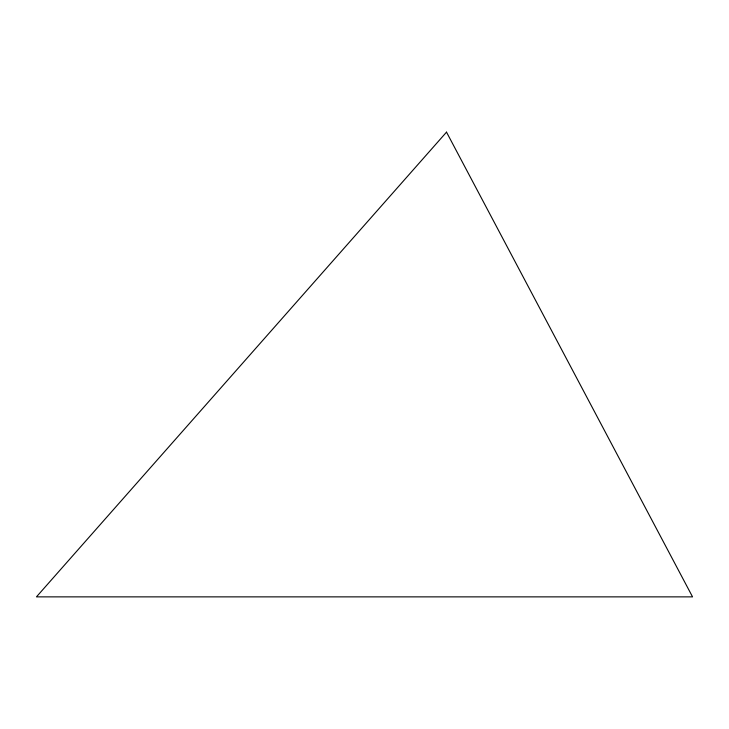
<?xml version="1.0" encoding="UTF-8"?>
<svg xmlns="http://www.w3.org/2000/svg" width="729" height="729" viewBox="0 0 729 729"><rect width="100%" height="100%" fill="white"/><g stroke="black" fill="none" stroke-linecap="round" stroke-linejoin="round"><path stroke-width="1.09" d="M446.512 132.131L36.45 596.869L692.55 596.869L446.512 132.131"/></g></svg>
